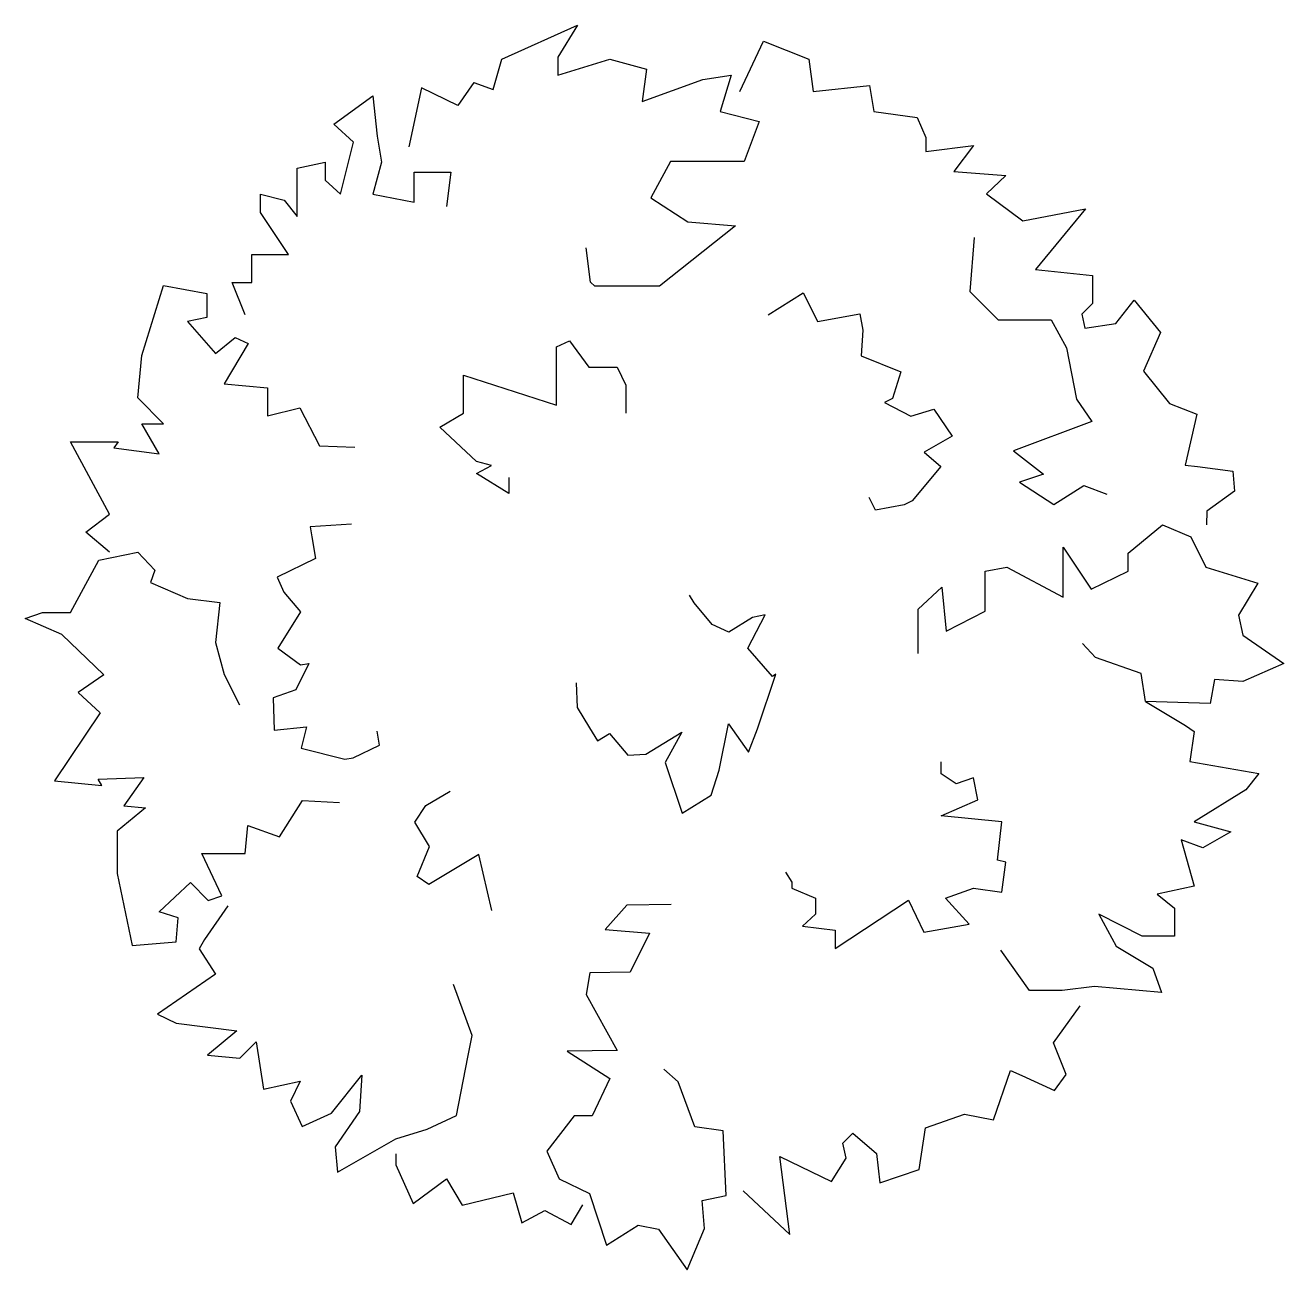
# Model space of a CAD drawing. Header units: millimetres. Extents: x 300.08 to 308.23, y 158.32 to 166.39.
import ezdxf

# ---------------------------------------------------------------- set-up
doc = ezdxf.new("R2010")
doc.units = ezdxf.units.MM
doc.layers.add('VERDE_alberi', color=104, linetype='Continuous')

# ---------------------------------------------------------------- blocks, each defined once
blk = doc.blocks.new('A$C396F796F')
at = {"layer": 'VERDE_alberi'}
for points in [[(-1.2461, 3.8539), (-1.1225, 3.8098), (-1.0664, 4.005), (-0.5756, 4.2262), (-0.7018, 4.018), (-0.7018, 3.9009), (-0.3652, 4.005), (-0.1268, 3.9399), (-0.1549, 3.7317), (0.2378, 3.8748), (0.4201, 3.9009), (0.35, 3.6667), (0.6024, 3.6016), (0.5042, 3.3414), (0.0274, 3.3414), (-0.0988, 3.1072), (0.1396, 2.951), (0.4481, 2.925), (-0.0427, 2.5347), (-0.4634, 2.5347), (-0.4914, 2.5607), (-0.5195, 2.7819)], [(0.4762, 3.7968), (0.6304, 4.1221), (0.9249, 4.005), (0.953, 3.7968), (1.3176, 3.8358), (1.3456, 3.6667), (1.6261, 3.6276), (1.6822, 3.4975), (1.6822, 3.4064), (1.9907, 3.4455), (1.8645, 3.2763), (2.201, 3.2503), (2.0748, 3.1332), (2.3104, 2.9577)], [(-1.2461, 3.8539), (-1.3501, 3.7053), (-1.5856, 3.8202), (-1.6677, 3.437)], [(-2.7284, 2.3487), (-2.8125, 2.5569), (-2.6863, 2.5569), (-2.6863, 2.7391), (-2.4479, 2.7391), (-2.6302, 3.0123), (-2.6302, 3.1294), (-2.476, 3.0904), (-2.3919, 2.9863), (-2.3919, 3.2986), (-2.2096, 3.3376), (-2.2096, 3.2205), (-2.1114, 3.1294), (-2.0273, 3.4677), (-2.1535, 3.5848), (-1.901, 3.767), (-1.873, 3.5067), (-1.845, 3.3376), (-1.901, 3.1294), (-1.6346, 3.0774), (-1.6346, 3.2725), (-1.3962, 3.2725), (-1.4243, 3.0513)], [(2.3104, 2.9577), (2.7183, 3.0361), (2.3939, 2.6419), (2.7636, 2.602), (2.7636, 2.4222), (2.6936, 2.3523), (2.7136, 2.2624), (2.9135, 2.2924), (3.0334, 2.4422), (3.2032, 2.2324), (3.0933, 1.9827), (3.2611, 1.772), (3.4398, 1.7031), (3.3631, 1.3735), (3.4431, 1.3635), (3.6729, 1.3335), (3.6829, 1.2037), (3.503, 1.0738), (3.5018, 0.9853)], [(1.9962, 2.85), (1.9681, 2.4987), (2.1504, 2.3165), (2.4956, 2.3162), (2.5938, 2.1341), (2.6598, 1.8), (2.758, 1.6569), (2.2505, 1.4654), (2.4449, 1.3146), (2.2906, 1.2626), (2.5114, 1.1179), (2.7064, 1.241), (2.8554, 1.1854)], [(-3.6079, 0.8084), (-3.7622, 0.9386), (-3.6079, 1.0557), (-3.8603, 1.5241), (-3.5518, 1.5241), (-3.5799, 1.485), (-3.2854, 1.446), (-3.3976, 1.6412), (-3.2573, 1.6412), (-3.4256, 1.8103), (-3.3976, 2.0836), (-3.2573, 2.539), (-2.9769, 2.4869), (-2.9769, 2.3308), (-3.1031, 2.3048), (-2.9208, 2.0966), (-2.7946, 2.2007), (-2.7104, 2.1616), (-2.8647, 1.9014), (-2.5842, 1.8754), (-2.5842, 1.6932), (-2.3739, 1.7453), (-2.2477, 1.4981), (-2.0171, 1.4888)], [(0.661, 2.3482), (0.8877, 2.4906), (0.9168, 2.4324), (0.9808, 2.3044), (1.254, 2.3537), (1.2754, 2.248), (1.2642, 2.0824), (1.5203, 1.9776), (1.4656, 1.8048), (1.4154, 1.7798), (1.5856, 1.6902), (1.7352, 1.7359), (1.8533, 1.5622), (1.671, 1.4566), (1.7793, 1.3653), (1.5934, 1.1414), (1.5432, 1.1163), (1.3569, 1.0814), (1.3161, 1.1628)], [(-1.0194, 1.2936), (-1.0194, 1.1895), (-1.2297, 1.3196), (-1.1316, 1.3717), (-1.2297, 1.3977), (-1.4681, 1.6189), (-1.3139, 1.71), (-1.3139, 1.9572), (-0.7109, 1.762), (-0.7109, 2.1394), (-0.6267, 2.1784), (-0.5005, 2.0093), (-0.3182, 2.0093), (-0.2621, 1.8921), (-0.2621, 1.71)], [(-2.0398, 0.9915), (-2.3069, 0.9733), (-2.2962, 0.9091), (-2.2726, 0.7679), (-2.5226, 0.6471), (-2.4778, 0.549), (-2.3712, 0.4217), (-2.5168, 0.1864), (-2.3709, 0.0788), (-2.3156, 0.088), (-2.4005, -0.0845), (-2.5484, -0.1355), (-2.5418, -0.3455), (-2.3322, -0.3237), (-2.3661, -0.4613), (-2.084, -0.5329), (-2.0287, -0.5237), (-1.8574, -0.4424), (-1.8724, -0.3525)], [(1.6329, 0.1527), (1.6329, 0.4389), (1.7872, 0.5821), (1.8152, 0.2958), (2.0677, 0.4259), (2.0677, 0.6862), (2.2079, 0.7122), (2.5725, 0.517), (2.5725, 0.8423), (2.7548, 0.5691), (2.9932, 0.6862), (2.9932, 0.8033), (3.2176, 0.9854), (3.3999, 0.9074), (3.498, 0.7122), (3.8346, 0.6081), (3.7084, 0.3999), (3.7364, 0.2698), (4.0028, 0.0876), (3.7364, -0.0295), (3.5541, -0.0165), (3.5261, -0.1726), (3.1054, -0.1596), (3.0773, 0.0226), (2.7828, 0.1267), (2.6987, 0.2178)], [(-3.6457, 0.0138), (-3.9164, 0.275), (-4.1548, 0.3791), (-4.0426, 0.4181), (-3.8603, 0.4181), (-3.678, 0.7564), (-3.4256, 0.8084), (-3.3134, 0.6913), (-3.3415, 0.6133), (-3.1031, 0.5092), (-2.8927, 0.4832), (-2.9208, 0.2229), (-2.8647, 0.0147), (-2.7665, -0.1804)], [(-0.5844, -0.0389), (-0.5773, -0.1993), (-0.4964, -0.3306), (-0.4449, -0.4142), (-0.3674, -0.3664), (-0.2496, -0.508), (-0.1316, -0.5012), (0.1011, -0.3579), (-0.0063, -0.5558), (0.1037, -0.8833), (0.2921, -0.7673), (0.344, -0.6035), (0.4037, -0.3033), (0.5324, -0.4876), (0.5917, -0.3357), (0.7104, 0.0173), (0.6883, 0.0037), (0.53, 0.1862), (0.6411, 0.4029), (0.5599, 0.3858), (0.4048, 0.2903), (0.298, 0.3397), (0.1802, 0.4813), (0.1508, 0.5291)], [(-3.6457, 0.0138), (-3.8117, -0.1011), (-3.6692, -0.2323), (-3.965, -0.6746), (-3.6579, -0.7039), (-3.6821, -0.6624), (-3.3853, -0.6515), (-3.5155, -0.8352), (-3.3759, -0.8485), (-3.5595, -1.0009), (-3.5575, -1.2755), (-3.4612, -1.7422), (-3.177, -1.717), (-3.1622, -1.5616), (-3.2854, -1.5237), (-3.0841, -1.3338), (-2.9684, -1.4494), (-2.8809, -1.4185), (-3.0097, -1.1448), (-2.7281, -1.1456), (-2.7108, -0.9642), (-2.5063, -1.036), (-2.3572, -0.8019), (-2.1181, -0.815)], [(3.1054, -0.1596), (3.3649, -0.3149), (3.421, -0.3539), (3.393, -0.5491), (3.8417, -0.6271), (3.7576, -0.7312), (3.421, -0.9394), (3.6594, -1.0045), (3.4771, -1.1086), (3.3369, -1.0565), (3.421, -1.3558), (3.1826, -1.4078), (3.2948, -1.4989), (3.2948, -1.6811), (3.0845, -1.6811), (2.804, -1.538), (2.9162, -1.7461), (3.1546, -1.8893), (3.2107, -2.0454), (2.776, -2.0064), (2.5656, -2.0324), (2.3553, -2.0324), (2.1683, -1.7722)], [(0.7735, -1.265), (0.8139, -1.3307), (0.8139, -1.3697), (0.9682, -1.4348), (0.9682, -1.5389), (0.884, -1.6169), (1.0944, -1.6429), (1.0944, -1.7601), (1.5712, -1.4478), (1.6693, -1.656), (1.9638, -1.6039), (1.8096, -1.4348), (1.9919, -1.3697), (2.1742, -1.3957), (2.2022, -1.2006), (2.1461, -1.1875), (2.1742, -0.9403), (1.7815, -0.9013), (2.0199, -0.7972), (1.9919, -0.6541), (1.8797, -0.6931), (1.7815, -0.628), (1.7815, -0.55)], [(-1.1307, -1.5135), (-1.2145, -1.1519), (-1.538, -1.3461), (-1.6148, -1.294), (-1.5347, -1.0988), (-1.6285, -0.9425), (-1.557, -0.8341), (-1.4008, -0.7403)], [(-2.8421, -1.4838), (-2.9929, -1.7034), (-3.0276, -1.7623), (-2.9207, -1.928), (-3.2961, -2.1861), (-3.1762, -2.2456), (-2.7835, -2.2945), (-2.9731, -2.453), (-2.764, -2.4716), (-2.6582, -2.3659), (-2.6099, -2.673), (-2.3715, -2.6209), (-2.4355, -2.7504), (-2.3596, -2.916), (-2.1684, -2.8283), (-1.9731, -2.5813), (-1.9883, -2.8173), (-2.1453, -3.0468), (-2.1312, -3.2121), (-1.7523, -2.9954), (-1.5503, -2.9313), (-1.3591, -2.8436), (-1.2854, -2.4662), (-1.2577, -2.3247), (-1.3787, -1.9937)], [(0.0313, -1.476), (-0.2549, -1.4808), (-0.3954, -1.6374), (-0.1087, -1.6606), (-0.2346, -1.9152), (-0.4948, -1.9196), (-0.5185, -2.0602), (-0.3172, -2.4215), (-0.6425, -2.4269), (-0.3662, -2.6046), (-0.4793, -2.8449), (-0.5964, -2.8469), (-0.7748, -3.0743), (-0.6937, -3.2553), (-0.4969, -3.3501), (-0.3872, -3.6849), (-0.1811, -3.5552), (-0.0506, -3.5811), (0.136, -3.8445), (0.2486, -3.5761), (0.2326, -3.394), (0.3882, -3.3634), (0.3682, -2.943), (0.1856, -2.918), (0.0766, -2.6253), (-0.0159, -2.5427)], [(0.4979, -3.3321), (0.8014, -3.6156), (0.7365, -3.1092), (1.0708, -3.2721), (1.1665, -3.1199), (1.1445, -3.0235), (1.2092, -2.958), (1.3625, -3.0897), (1.3843, -3.2804), (1.6397, -3.1932), (1.6795, -2.9233), (1.9338, -2.8342), (2.1217, -2.871), (2.2322, -2.551), (2.3052, -2.5851), (2.5157, -2.6821), (2.5932, -2.5774), (2.5101, -2.3718), (2.6837, -2.1332)], [(-1.7523, -3.0923), (-1.7523, -3.1642), (-1.6411, -3.4145), (-1.4249, -3.2552), (-1.3225, -3.4259), (-0.9924, -3.3462), (-0.9355, -3.5396), (-0.7876, -3.46), (-0.6169, -3.551), (-0.541, -3.424)]]:
    blk.add_lwpolyline(points, dxfattribs=at)

msp = doc.modelspace()

# ---------------------------------------------------------------- block references
msp.add_blockref('A$C396F796F', (304.2317, 162.1641))

doc.saveas('drawing.dxf')
